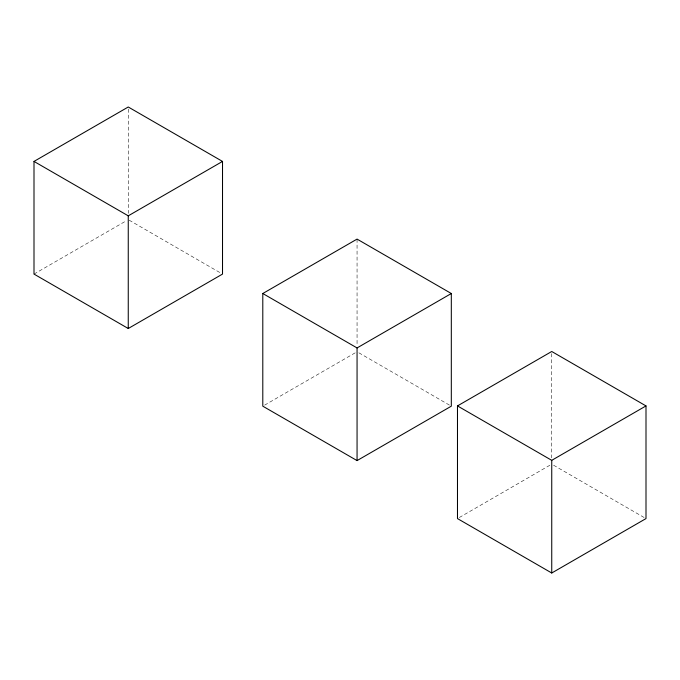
<?xml version="1.0" encoding="UTF-8"?>
<svg xmlns="http://www.w3.org/2000/svg" width="680" height="680" viewBox="0 0 680 680"><rect width="100%" height="100%" fill="white"/><g stroke="black" fill="none" stroke-linecap="round" stroke-linejoin="round"><path stroke-width="0.51" stroke-dasharray="3.4 2.55" d="M34 274.082L126.429 220.72M264.63 405.127L356.142 352.291M459.306 517.523L550.825 464.687M129.174 220.192L220.694 273.028M358.887 352.818L449.488 405.127M553.571 465.213L644.173 517.523M551.744 353.6L551.744 457.844M357.059 239.097L357.059 345.44M128.256 109.106L128.256 213.35"/><path stroke-width="1.02" d="M34 161.423L128.256 106.998L222.522 161.423L222.522 274.082L128.256 328.508L34 274.082L34 161.423L128.256 215.84L222.522 161.423M262.795 293.514L357.059 239.097L451.316 293.514L451.316 406.181L357.059 460.598L262.795 406.181L262.795 293.514L357.059 347.939L451.316 293.514M457.478 405.918L551.744 351.492L646 405.918L646 518.577L551.744 573.002L457.478 518.577L457.478 405.918L551.744 460.335L646 405.918M551.744 460.335L551.744 573.002M357.059 347.939L357.059 460.598M128.256 215.84L128.256 328.508"/></g></svg>
